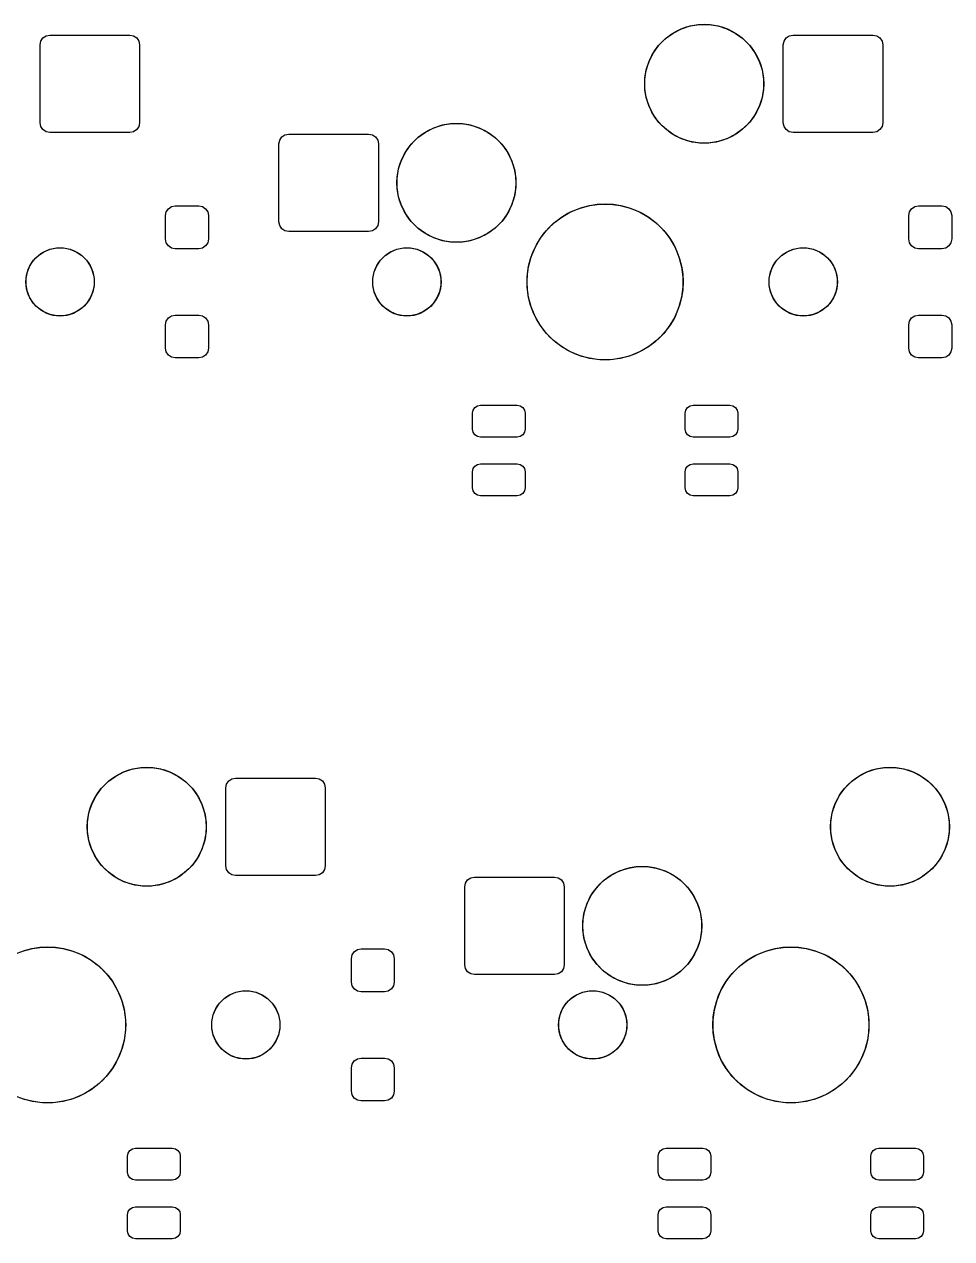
# Model space of a CAD drawing. Header units: millimetres. Extents: x 21 to 415, y -164 to -17.
# Drawn here: x 214.23 to 238, y -122.66 to -91.53 of the extents above; entities that cross this region are included whole.
import ezdxf

# ---------------------------------------------------------------- set-up
doc = ezdxf.new("R2010")
doc.units = ezdxf.units.MM
doc.layers.add('B.Mask', color=4, linetype='CONTINUOUS', true_color=0x02ffee)

msp = doc.modelspace()

# ---------------------------------------------------------------- linework, layer by layer
at = {"layer": 'B.Mask', "linetype": 'CONTINUOUS'}
for p, q in [((231.298371, -91.569011), (231.534725, -91.531576)), ((231.534725, -91.531576), (231.774025, -91.531576)), ((231.774025, -91.531576), (232.010379, -91.569011)), ((214.704598, -91.875098), (214.785704, -91.820905)), ((214.785704, -91.820905), (214.881375, -91.801875)), ((214.881375, -91.801875), (216.931375, -91.801875)), ((216.931375, -91.801875), (217.027046, -91.820905)), ((217.027046, -91.820905), (217.108152, -91.875098)), ((230.663967, -91.892256), (230.857565, -91.751599)), ((230.857565, -91.751599), (231.070783, -91.642959)), ((231.070783, -91.642959), (231.298371, -91.569011)), ((232.010379, -91.569011), (232.237967, -91.642959)), ((232.237967, -91.642959), (232.451185, -91.751599)), ((232.451185, -91.751599), (232.644783, -91.892256)), ((233.754598, -91.875098), (233.835704, -91.820905)), ((233.835704, -91.820905), (233.931375, -91.801875)), ((233.931375, -91.801875), (235.981375, -91.801875)), ((235.981375, -91.801875), (236.077046, -91.820905)), ((236.077046, -91.820905), (236.158152, -91.875098)), ((214.631375, -92.051875), (214.650405, -91.956204)), ((214.631375, -94.051875), (214.631375, -92.051875)), ((214.650405, -91.956204), (214.704598, -91.875098)), ((217.108152, -91.875098), (217.162345, -91.956204)), ((217.162345, -91.956204), (217.181375, -92.051875)), ((217.181375, -92.051875), (217.181375, -94.051875)), ((230.354099, -92.255065), (230.494756, -92.061467)), ((230.494756, -92.061467), (230.663967, -91.892256)), ((232.644783, -91.892256), (232.813994, -92.061467)), ((232.813994, -92.061467), (232.954651, -92.255065)), ((233.681375, -92.051875), (233.700405, -91.956204)), ((233.681375, -94.051875), (233.681375, -92.051875)), ((233.700405, -91.956204), (233.754598, -91.875098)), ((236.158152, -91.875098), (236.212345, -91.956204)), ((236.212345, -91.956204), (236.231375, -92.051875)), ((236.231375, -92.051875), (236.231375, -94.051875)), ((230.171511, -92.695871), (230.245459, -92.468283)), ((230.245459, -92.468283), (230.354099, -92.255065)), ((232.954651, -92.255065), (233.063291, -92.468283)), ((233.063291, -92.468283), (233.137239, -92.695871)), ((230.134076, -92.932225), (230.171511, -92.695871)), ((233.137239, -92.695871), (233.174674, -92.932225)), ((230.134076, -93.171525), (230.134076, -92.932225)), ((233.174674, -92.932225), (233.174674, -93.171525)), ((230.171511, -93.407879), (230.134076, -93.171525)), ((230.245459, -93.635467), (230.171511, -93.407879)), ((233.137239, -93.407879), (233.063291, -93.635467)), ((233.174674, -93.171525), (233.137239, -93.407879)), ((230.354099, -93.848685), (230.245459, -93.635467)), ((233.063291, -93.635467), (232.954651, -93.848685)), ((230.494756, -94.042283), (230.354099, -93.848685)), ((232.954651, -93.848685), (232.813994, -94.042283)), ((214.650405, -94.147546), (214.631375, -94.051875)), ((214.704598, -94.228652), (214.650405, -94.147546)), ((214.785704, -94.282845), (214.704598, -94.228652)), ((214.881375, -94.301875), (214.785704, -94.282845)), ((216.931375, -94.301875), (214.881375, -94.301875)), ((217.027046, -94.282845), (216.931375, -94.301875)), ((217.108152, -94.228652), (217.027046, -94.282845)), ((217.162345, -94.147546), (217.108152, -94.228652)), ((217.181375, -94.051875), (217.162345, -94.147546)), ((220.908704, -94.360905), (221.004375, -94.341875)), ((221.004375, -94.341875), (223.054375, -94.341875)), ((223.054375, -94.341875), (223.150046, -94.360905)), ((224.313967, -94.432256), (224.507565, -94.291599)), ((224.507565, -94.291599), (224.720783, -94.182959)), ((224.720783, -94.182959), (224.948371, -94.109011)), ((224.948371, -94.109011), (225.184725, -94.071576)), ((225.184725, -94.071576), (225.424025, -94.071576)), ((225.424025, -94.071576), (225.660379, -94.109011)), ((225.660379, -94.109011), (225.887967, -94.182959)), ((225.887967, -94.182959), (226.101185, -94.291599)), ((226.101185, -94.291599), (226.294783, -94.432256)), ((230.663967, -94.211494), (230.494756, -94.042283)), ((230.857565, -94.352151), (230.663967, -94.211494)), ((232.644783, -94.211494), (232.451185, -94.352151)), ((232.813994, -94.042283), (232.644783, -94.211494)), ((233.700405, -94.147546), (233.681375, -94.051875)), ((233.754598, -94.228652), (233.700405, -94.147546)), ((233.835704, -94.282845), (233.754598, -94.228652)), ((233.931375, -94.301875), (233.835704, -94.282845)), ((235.981375, -94.301875), (233.931375, -94.301875)), ((236.077046, -94.282845), (235.981375, -94.301875)), ((236.158152, -94.228652), (236.077046, -94.282845)), ((236.212345, -94.147546), (236.158152, -94.228652)), ((236.231375, -94.051875), (236.212345, -94.147546)), ((220.754375, -94.591875), (220.773405, -94.496204)), ((220.754375, -96.591875), (220.754375, -94.591875)), ((220.773405, -94.496204), (220.827598, -94.415098)), ((220.827598, -94.415098), (220.908704, -94.360905)), ((223.150046, -94.360905), (223.231152, -94.415098)), ((223.231152, -94.415098), (223.285345, -94.496204)), ((223.285345, -94.496204), (223.304375, -94.591875)), ((223.304375, -94.591875), (223.304375, -96.591875)), ((224.004099, -94.795065), (224.144756, -94.601467)), ((224.144756, -94.601467), (224.313967, -94.432256)), ((226.294783, -94.432256), (226.463994, -94.601467)), ((226.463994, -94.601467), (226.604651, -94.795065)), ((231.070783, -94.460791), (230.857565, -94.352151)), ((231.298371, -94.534739), (231.070783, -94.460791)), ((231.534725, -94.572174), (231.298371, -94.534739)), ((231.774025, -94.572174), (231.534725, -94.572174)), ((232.010379, -94.534739), (231.774025, -94.572174)), ((232.237967, -94.460791), (232.010379, -94.534739)), ((232.451185, -94.352151), (232.237967, -94.460791)), ((223.895459, -95.008283), (224.004099, -94.795065)), ((226.604651, -94.795065), (226.713291, -95.008283)), ((223.784076, -95.472225), (223.821511, -95.235871)), ((223.821511, -95.235871), (223.895459, -95.008283)), ((226.713291, -95.008283), (226.787239, -95.235871)), ((226.787239, -95.235871), (226.824674, -95.472225)), ((223.784076, -95.711525), (223.784076, -95.472225)), ((226.824674, -95.472225), (226.824674, -95.711525)), ((223.821511, -95.947879), (223.784076, -95.711525)), ((226.824674, -95.711525), (226.787239, -95.947879)), ((217.921973, -96.255098), (218.003079, -96.200905)), ((218.003079, -96.200905), (218.09875, -96.181875)), ((218.09875, -96.181875), (218.69875, -96.181875)), ((218.69875, -96.181875), (218.794421, -96.200905)), ((218.794421, -96.200905), (218.875527, -96.255098)), ((223.895459, -96.175467), (223.821511, -95.947879)), ((224.004099, -96.388685), (223.895459, -96.175467)), ((226.713291, -96.175467), (226.604651, -96.388685)), ((226.787239, -95.947879), (226.713291, -96.175467)), ((228.471496, -96.238015), (228.724194, -96.170304)), ((228.724194, -96.170304), (228.983569, -96.136157)), ((228.983569, -96.136157), (229.245181, -96.136157)), ((229.245181, -96.136157), (229.504556, -96.170304)), ((229.504556, -96.170304), (229.757254, -96.238015)), ((236.971973, -96.255098), (237.053079, -96.200905)), ((237.053079, -96.200905), (237.14875, -96.181875)), ((237.14875, -96.181875), (237.74875, -96.181875)), ((237.74875, -96.181875), (237.844421, -96.200905)), ((237.844421, -96.200905), (237.925527, -96.255098)), ((217.84875, -96.431875), (217.86778, -96.336204)), ((217.84875, -97.031875), (217.84875, -96.431875)), ((217.86778, -96.336204), (217.921973, -96.255098)), ((218.875527, -96.255098), (218.92972, -96.336204)), ((218.92972, -96.336204), (218.94875, -96.431875)), ((218.94875, -96.431875), (218.94875, -97.031875)), ((224.144756, -96.582283), (224.004099, -96.388685)), ((226.604651, -96.388685), (226.463994, -96.582283)), ((227.795683, -96.628195), (228.003235, -96.468936)), ((228.003235, -96.468936), (228.229798, -96.33813)), ((228.229798, -96.33813), (228.471496, -96.238015)), ((229.757254, -96.238015), (229.998952, -96.33813)), ((229.998952, -96.33813), (230.225515, -96.468936)), ((230.225515, -96.468936), (230.433067, -96.628195)), ((236.89875, -96.431875), (236.91778, -96.336204)), ((236.89875, -97.031875), (236.89875, -96.431875)), ((236.91778, -96.336204), (236.971973, -96.255098)), ((237.925527, -96.255098), (237.97972, -96.336204)), ((237.97972, -96.336204), (237.99875, -96.431875)), ((237.99875, -96.431875), (237.99875, -97.031875)), ((220.773405, -96.687546), (220.754375, -96.591875)), ((220.827598, -96.768652), (220.773405, -96.687546)), ((220.908704, -96.822845), (220.827598, -96.768652)), ((221.004375, -96.841875), (220.908704, -96.822845)), ((223.150046, -96.822845), (223.054375, -96.841875)), ((223.231152, -96.768652), (223.150046, -96.822845)), ((223.285345, -96.687546), (223.231152, -96.768652)), ((223.304375, -96.591875), (223.285345, -96.687546)), ((224.313967, -96.751494), (224.144756, -96.582283)), ((224.507565, -96.892151), (224.313967, -96.751494)), ((226.294783, -96.751494), (226.101185, -96.892151)), ((226.463994, -96.582283), (226.294783, -96.751494)), ((227.451436, -97.020735), (227.610695, -96.813183)), ((227.610695, -96.813183), (227.795683, -96.628195)), ((230.433067, -96.628195), (230.618055, -96.813183)), ((230.618055, -96.813183), (230.777314, -97.020735)), ((217.86778, -97.127546), (217.84875, -97.031875)), ((217.921973, -97.208652), (217.86778, -97.127546)), ((218.92972, -97.127546), (218.875527, -97.208652)), ((218.94875, -97.031875), (218.92972, -97.127546)), ((223.054375, -96.841875), (221.004375, -96.841875)), ((224.720783, -97.000791), (224.507565, -96.892151)), ((224.948371, -97.074739), (224.720783, -97.000791)), ((225.184725, -97.112174), (224.948371, -97.074739)), ((225.424025, -97.112174), (225.184725, -97.112174)), ((225.660379, -97.074739), (225.424025, -97.112174)), ((225.887967, -97.000791), (225.660379, -97.074739)), ((226.101185, -96.892151), (225.887967, -97.000791)), ((227.32063, -97.247298), (227.451436, -97.020735)), ((230.777314, -97.020735), (230.90812, -97.247298)), ((236.91778, -97.127546), (236.89875, -97.031875)), ((236.971973, -97.208652), (236.91778, -97.127546)), ((237.97972, -97.127546), (237.925527, -97.208652)), ((237.99875, -97.031875), (237.97972, -97.127546)), ((214.467991, -97.576781), (214.589281, -97.455491)), ((214.589281, -97.455491), (214.731903, -97.360194)), ((214.731903, -97.360194), (214.890376, -97.294552)), ((214.890376, -97.294552), (215.05861, -97.261088)), ((215.05861, -97.261088), (215.23014, -97.261088)), ((215.23014, -97.261088), (215.398374, -97.294552)), ((215.398374, -97.294552), (215.556847, -97.360194)), ((215.556847, -97.360194), (215.699469, -97.455491)), ((215.699469, -97.455491), (215.820759, -97.576781)), ((218.003079, -97.262845), (217.921973, -97.208652)), ((218.09875, -97.281875), (218.003079, -97.262845)), ((218.69875, -97.281875), (218.09875, -97.281875)), ((218.794421, -97.262845), (218.69875, -97.281875)), ((218.875527, -97.208652), (218.794421, -97.262845)), ((223.357991, -97.576781), (223.479281, -97.455491)), ((223.479281, -97.455491), (223.621903, -97.360194)), ((223.621903, -97.360194), (223.780376, -97.294552)), ((223.780376, -97.294552), (223.94861, -97.261088)), ((223.94861, -97.261088), (224.12014, -97.261088)), ((224.12014, -97.261088), (224.288374, -97.294552)), ((224.288374, -97.294552), (224.446847, -97.360194)), ((224.446847, -97.360194), (224.589469, -97.455491)), ((224.589469, -97.455491), (224.710759, -97.576781)), ((227.220515, -97.488996), (227.32063, -97.247298)), ((230.90812, -97.247298), (231.008235, -97.488996)), ((233.517991, -97.576781), (233.639281, -97.455491)), ((233.639281, -97.455491), (233.781903, -97.360194)), ((233.781903, -97.360194), (233.940376, -97.294552)), ((233.940376, -97.294552), (234.10861, -97.261088)), ((234.10861, -97.261088), (234.28014, -97.261088)), ((234.28014, -97.261088), (234.448374, -97.294552)), ((234.448374, -97.294552), (234.606847, -97.360194)), ((234.606847, -97.360194), (234.749469, -97.455491)), ((234.749469, -97.455491), (234.870759, -97.576781)), ((237.053079, -97.262845), (236.971973, -97.208652)), ((237.14875, -97.281875), (237.053079, -97.262845)), ((237.74875, -97.281875), (237.14875, -97.281875)), ((237.844421, -97.262845), (237.74875, -97.281875)), ((237.925527, -97.208652), (237.844421, -97.262845)), ((214.307052, -97.877876), (214.372694, -97.719403)), ((214.372694, -97.719403), (214.467991, -97.576781)), ((215.820759, -97.576781), (215.916056, -97.719403)), ((215.916056, -97.719403), (215.981698, -97.877876)), ((223.197052, -97.877876), (223.262694, -97.719403)), ((223.262694, -97.719403), (223.357991, -97.576781)), ((224.710759, -97.576781), (224.806056, -97.719403)), ((224.806056, -97.719403), (224.871698, -97.877876)), ((227.118657, -98.001069), (227.152804, -97.741694)), ((227.152804, -97.741694), (227.220515, -97.488996)), ((231.008235, -97.488996), (231.075946, -97.741694)), ((231.075946, -97.741694), (231.110093, -98.001069)), ((233.357052, -97.877876), (233.422694, -97.719403)), ((233.422694, -97.719403), (233.517991, -97.576781)), ((234.870759, -97.576781), (234.966056, -97.719403)), ((234.966056, -97.719403), (235.031698, -97.877876)), ((214.273588, -98.04611), (214.307052, -97.877876)), ((214.273588, -98.21764), (214.273588, -98.04611)), ((215.981698, -97.877876), (216.015162, -98.04611)), ((216.015162, -98.04611), (216.015162, -98.21764)), ((223.163588, -98.04611), (223.197052, -97.877876)), ((223.163588, -98.21764), (223.163588, -98.04611)), ((224.871698, -97.877876), (224.905162, -98.04611)), ((224.905162, -98.04611), (224.905162, -98.21764)), ((227.118657, -98.262681), (227.118657, -98.001069)), ((231.110093, -98.001069), (231.110093, -98.262681)), ((233.323588, -98.04611), (233.357052, -97.877876)), ((233.323588, -98.21764), (233.323588, -98.04611)), ((235.031698, -97.877876), (235.065162, -98.04611)), ((235.065162, -98.04611), (235.065162, -98.21764)), ((214.307052, -98.385874), (214.273588, -98.21764)), ((214.372694, -98.544347), (214.307052, -98.385874)), ((215.981698, -98.385874), (215.916056, -98.544347)), ((216.015162, -98.21764), (215.981698, -98.385874)), ((223.197052, -98.385874), (223.163588, -98.21764)), ((223.262694, -98.544347), (223.197052, -98.385874)), ((224.871698, -98.385874), (224.806056, -98.544347)), ((224.905162, -98.21764), (224.871698, -98.385874)), ((227.152804, -98.522056), (227.118657, -98.262681)), ((231.110093, -98.262681), (231.075946, -98.522056)), ((233.357052, -98.385874), (233.323588, -98.21764)), ((233.422694, -98.544347), (233.357052, -98.385874)), ((235.031698, -98.385874), (234.966056, -98.544347)), ((235.065162, -98.21764), (235.031698, -98.385874)), ((214.467991, -98.686969), (214.372694, -98.544347)), ((214.589281, -98.808259), (214.467991, -98.686969)), ((215.820759, -98.686969), (215.699469, -98.808259)), ((215.916056, -98.544347), (215.820759, -98.686969)), ((223.357991, -98.686969), (223.262694, -98.544347)), ((223.479281, -98.808259), (223.357991, -98.686969)), ((224.710759, -98.686969), (224.589469, -98.808259)), ((224.806056, -98.544347), (224.710759, -98.686969)), ((227.220515, -98.774754), (227.152804, -98.522056)), ((231.075946, -98.522056), (231.008235, -98.774754)), ((233.517991, -98.686969), (233.422694, -98.544347)), ((233.639281, -98.808259), (233.517991, -98.686969)), ((234.870759, -98.686969), (234.749469, -98.808259)), ((234.966056, -98.544347), (234.870759, -98.686969)), ((214.731903, -98.903556), (214.589281, -98.808259)), ((214.890376, -98.969198), (214.731903, -98.903556)), ((215.05861, -99.002662), (214.890376, -98.969198)), ((215.23014, -99.002662), (215.05861, -99.002662)), ((215.398374, -98.969198), (215.23014, -99.002662)), ((215.556847, -98.903556), (215.398374, -98.969198)), ((215.699469, -98.808259), (215.556847, -98.903556)), ((217.921973, -99.055098), (218.003079, -99.000905)), ((218.003079, -99.000905), (218.09875, -98.981875)), ((218.09875, -98.981875), (218.69875, -98.981875)), ((218.69875, -98.981875), (218.794421, -99.000905)), ((218.794421, -99.000905), (218.875527, -99.055098)), ((223.621903, -98.903556), (223.479281, -98.808259)), ((223.780376, -98.969198), (223.621903, -98.903556)), ((223.94861, -99.002662), (223.780376, -98.969198)), ((224.12014, -99.002662), (223.94861, -99.002662)), ((224.288374, -98.969198), (224.12014, -99.002662)), ((224.446847, -98.903556), (224.288374, -98.969198)), ((224.589469, -98.808259), (224.446847, -98.903556)), ((227.32063, -99.016452), (227.220515, -98.774754)), ((231.008235, -98.774754), (230.90812, -99.016452)), ((233.781903, -98.903556), (233.639281, -98.808259)), ((233.940376, -98.969198), (233.781903, -98.903556)), ((234.10861, -99.002662), (233.940376, -98.969198)), ((234.28014, -99.002662), (234.10861, -99.002662)), ((234.448374, -98.969198), (234.28014, -99.002662)), ((234.606847, -98.903556), (234.448374, -98.969198)), ((234.749469, -98.808259), (234.606847, -98.903556)), ((236.971973, -99.055098), (237.053079, -99.000905)), ((237.053079, -99.000905), (237.14875, -98.981875)), ((237.14875, -98.981875), (237.74875, -98.981875)), ((237.74875, -98.981875), (237.844421, -99.000905)), ((237.844421, -99.000905), (237.925527, -99.055098)), ((217.84875, -99.231875), (217.86778, -99.136204)), ((217.84875, -99.831875), (217.84875, -99.231875)), ((217.86778, -99.136204), (217.921973, -99.055098)), ((218.875527, -99.055098), (218.92972, -99.136204)), ((218.92972, -99.136204), (218.94875, -99.231875)), ((218.94875, -99.231875), (218.94875, -99.831875)), ((227.451436, -99.243015), (227.32063, -99.016452)), ((227.610695, -99.450567), (227.451436, -99.243015)), ((230.777314, -99.243015), (230.618055, -99.450567)), ((230.90812, -99.016452), (230.777314, -99.243015)), ((236.89875, -99.231875), (236.91778, -99.136204)), ((236.89875, -99.831875), (236.89875, -99.231875)), ((236.91778, -99.136204), (236.971973, -99.055098)), ((237.925527, -99.055098), (237.97972, -99.136204)), ((237.97972, -99.136204), (237.99875, -99.231875)), ((237.99875, -99.231875), (237.99875, -99.831875)), ((227.795683, -99.635555), (227.610695, -99.450567)), ((228.003235, -99.794814), (227.795683, -99.635555)), ((230.433067, -99.635555), (230.225515, -99.794814)), ((230.618055, -99.450567), (230.433067, -99.635555)), ((217.86778, -99.927546), (217.84875, -99.831875)), ((217.921973, -100.008652), (217.86778, -99.927546)), ((218.92972, -99.927546), (218.875527, -100.008652)), ((218.94875, -99.831875), (218.92972, -99.927546)), ((228.229798, -99.92562), (228.003235, -99.794814)), ((228.471496, -100.025735), (228.229798, -99.92562)), ((229.998952, -99.92562), (229.757254, -100.025735)), ((230.225515, -99.794814), (229.998952, -99.92562)), ((236.91778, -99.927546), (236.89875, -99.831875)), ((236.971973, -100.008652), (236.91778, -99.927546)), ((237.97972, -99.927546), (237.925527, -100.008652)), ((237.99875, -99.831875), (237.97972, -99.927546)), ((218.003079, -100.062845), (217.921973, -100.008652)), ((218.09875, -100.081875), (218.003079, -100.062845)), ((218.69875, -100.081875), (218.09875, -100.081875)), ((218.794421, -100.062845), (218.69875, -100.081875)), ((218.875527, -100.008652), (218.794421, -100.062845)), ((228.724194, -100.093446), (228.471496, -100.025735)), ((228.983569, -100.127593), (228.724194, -100.093446)), ((229.245181, -100.127593), (228.983569, -100.127593)), ((229.504556, -100.093446), (229.245181, -100.127593)), ((229.757254, -100.025735), (229.504556, -100.093446)), ((237.053079, -100.062845), (236.971973, -100.008652)), ((237.14875, -100.081875), (237.053079, -100.062845)), ((237.74875, -100.081875), (237.14875, -100.081875)), ((237.844421, -100.062845), (237.74875, -100.081875)), ((237.925527, -100.008652), (237.844421, -100.062845)), ((225.714375, -101.49875), (225.72998, -101.4203)), ((225.714375, -101.90875), (225.714375, -101.49875)), ((225.72998, -101.4203), (225.774418, -101.353793)), ((225.774418, -101.353793), (225.840925, -101.309355)), ((225.840925, -101.309355), (225.919375, -101.29375)), ((225.919375, -101.29375), (226.859375, -101.29375)), ((226.859375, -101.29375), (226.937825, -101.309355)), ((226.937825, -101.309355), (227.004332, -101.353793)), ((227.004332, -101.353793), (227.04877, -101.4203)), ((227.04877, -101.4203), (227.064375, -101.49875)), ((227.064375, -101.49875), (227.064375, -101.90875)), ((231.164375, -101.49875), (231.17998, -101.4203)), ((231.164375, -101.90875), (231.164375, -101.49875)), ((231.17998, -101.4203), (231.224418, -101.353793)), ((231.224418, -101.353793), (231.290925, -101.309355)), ((231.290925, -101.309355), (231.369375, -101.29375)), ((231.369375, -101.29375), (232.309375, -101.29375)), ((232.309375, -101.29375), (232.387825, -101.309355)), ((232.387825, -101.309355), (232.454332, -101.353793)), ((232.454332, -101.353793), (232.49877, -101.4203)), ((232.49877, -101.4203), (232.514375, -101.49875)), ((232.514375, -101.49875), (232.514375, -101.90875)), ((225.72998, -101.9872), (225.714375, -101.90875)), ((225.774418, -102.053707), (225.72998, -101.9872)), ((225.840925, -102.098145), (225.774418, -102.053707)), ((225.919375, -102.11375), (225.840925, -102.098145)), ((226.859375, -102.11375), (225.919375, -102.11375)), ((226.937825, -102.098145), (226.859375, -102.11375)), ((227.004332, -102.053707), (226.937825, -102.098145)), ((227.04877, -101.9872), (227.004332, -102.053707)), ((227.064375, -101.90875), (227.04877, -101.9872)), ((231.17998, -101.9872), (231.164375, -101.90875)), ((231.224418, -102.053707), (231.17998, -101.9872)), ((231.290925, -102.098145), (231.224418, -102.053707)), ((231.369375, -102.11375), (231.290925, -102.098145)), ((232.309375, -102.11375), (231.369375, -102.11375)), ((232.387825, -102.098145), (232.309375, -102.11375)), ((232.454332, -102.053707), (232.387825, -102.098145)), ((232.49877, -101.9872), (232.454332, -102.053707)), ((232.514375, -101.90875), (232.49877, -101.9872)), ((225.714375, -102.99875), (225.72998, -102.9203)), ((225.714375, -103.40875), (225.714375, -102.99875)), ((225.72998, -102.9203), (225.774418, -102.853793)), ((225.774418, -102.853793), (225.840925, -102.809355)), ((225.840925, -102.809355), (225.919375, -102.79375)), ((225.919375, -102.79375), (226.859375, -102.79375)), ((226.859375, -102.79375), (226.937825, -102.809355)), ((226.937825, -102.809355), (227.004332, -102.853793)), ((227.004332, -102.853793), (227.04877, -102.9203)), ((227.04877, -102.9203), (227.064375, -102.99875)), ((227.064375, -102.99875), (227.064375, -103.40875)), ((231.164375, -102.99875), (231.17998, -102.9203)), ((231.164375, -103.40875), (231.164375, -102.99875)), ((231.17998, -102.9203), (231.224418, -102.853793)), ((231.224418, -102.853793), (231.290925, -102.809355)), ((231.290925, -102.809355), (231.369375, -102.79375)), ((231.369375, -102.79375), (232.309375, -102.79375)), ((232.309375, -102.79375), (232.387825, -102.809355)), ((232.387825, -102.809355), (232.454332, -102.853793)), ((232.454332, -102.853793), (232.49877, -102.9203)), ((232.49877, -102.9203), (232.514375, -102.99875)), ((232.514375, -102.99875), (232.514375, -103.40875)), ((225.72998, -103.4872), (225.714375, -103.40875)), ((225.774418, -103.553707), (225.72998, -103.4872)), ((225.840925, -103.598145), (225.774418, -103.553707)), ((225.919375, -103.61375), (225.840925, -103.598145)), ((226.859375, -103.61375), (225.919375, -103.61375)), ((226.937825, -103.598145), (226.859375, -103.61375)), ((227.004332, -103.553707), (226.937825, -103.598145)), ((227.04877, -103.4872), (227.004332, -103.553707)), ((227.064375, -103.40875), (227.04877, -103.4872)), ((231.17998, -103.4872), (231.164375, -103.40875)), ((231.224418, -103.553707), (231.17998, -103.4872)), ((231.290925, -103.598145), (231.224418, -103.553707)), ((231.369375, -103.61375), (231.290925, -103.598145)), ((232.309375, -103.61375), (231.369375, -103.61375)), ((232.387825, -103.598145), (232.309375, -103.61375)), ((232.454332, -103.553707), (232.387825, -103.598145)), ((232.49877, -103.4872), (232.454332, -103.553707)), ((232.514375, -103.40875), (232.49877, -103.4872)), ((216.376467, -110.942256), (216.570065, -110.801599)), ((216.570065, -110.801599), (216.783283, -110.692959)), ((216.783283, -110.692959), (217.010871, -110.619011)), ((217.010871, -110.619011), (217.247225, -110.581576)), ((217.247225, -110.581576), (217.486525, -110.581576)), ((217.486525, -110.581576), (217.722879, -110.619011)), ((217.722879, -110.619011), (217.950467, -110.692959)), ((217.950467, -110.692959), (218.163685, -110.801599)), ((218.163685, -110.801599), (218.357283, -110.942256)), ((235.426467, -110.942256), (235.620065, -110.801599)), ((235.620065, -110.801599), (235.833283, -110.692959)), ((235.833283, -110.692959), (236.060871, -110.619011)), ((236.060871, -110.619011), (236.297225, -110.581576)), ((236.297225, -110.581576), (236.536525, -110.581576)), ((236.536525, -110.581576), (236.772879, -110.619011)), ((236.772879, -110.619011), (237.000467, -110.692959)), ((237.000467, -110.692959), (237.213685, -110.801599)), ((237.213685, -110.801599), (237.407283, -110.942256)), ((216.066599, -111.305065), (216.207256, -111.111467)), ((216.207256, -111.111467), (216.376467, -110.942256)), ((218.357283, -110.942256), (218.526494, -111.111467)), ((218.526494, -111.111467), (218.667151, -111.305065)), ((219.393875, -111.101875), (219.412905, -111.006204)), ((219.393875, -113.101875), (219.393875, -111.101875)), ((219.412905, -111.006204), (219.467098, -110.925098)), ((219.467098, -110.925098), (219.548204, -110.870905)), ((219.548204, -110.870905), (219.643875, -110.851875)), ((219.643875, -110.851875), (221.693875, -110.851875)), ((221.693875, -110.851875), (221.789546, -110.870905)), ((221.789546, -110.870905), (221.870652, -110.925098)), ((221.870652, -110.925098), (221.924845, -111.006204)), ((221.924845, -111.006204), (221.943875, -111.101875)), ((221.943875, -111.101875), (221.943875, -113.101875)), ((235.116599, -111.305065), (235.257256, -111.111467)), ((235.257256, -111.111467), (235.426467, -110.942256)), ((237.407283, -110.942256), (237.576494, -111.111467)), ((237.576494, -111.111467), (237.717151, -111.305065)), ((215.957959, -111.518283), (216.066599, -111.305065)), ((218.667151, -111.305065), (218.775791, -111.518283)), ((235.007959, -111.518283), (235.116599, -111.305065)), ((237.717151, -111.305065), (237.825791, -111.518283)), ((215.846576, -111.982225), (215.884011, -111.745871)), ((215.884011, -111.745871), (215.957959, -111.518283)), ((218.775791, -111.518283), (218.849739, -111.745871)), ((218.849739, -111.745871), (218.887174, -111.982225)), ((234.896576, -111.982225), (234.934011, -111.745871)), ((234.934011, -111.745871), (235.007959, -111.518283)), ((237.825791, -111.518283), (237.899739, -111.745871)), ((237.899739, -111.745871), (237.937174, -111.982225)), ((215.846576, -112.221525), (215.846576, -111.982225)), ((218.887174, -111.982225), (218.887174, -112.221525)), ((234.896576, -112.221525), (234.896576, -111.982225)), ((237.937174, -111.982225), (237.937174, -112.221525)), ((215.884011, -112.457879), (215.846576, -112.221525)), ((218.887174, -112.221525), (218.849739, -112.457879)), ((234.934011, -112.457879), (234.896576, -112.221525)), ((237.937174, -112.221525), (237.899739, -112.457879)), ((215.957959, -112.685467), (215.884011, -112.457879)), ((216.066599, -112.898685), (215.957959, -112.685467)), ((218.775791, -112.685467), (218.667151, -112.898685)), ((218.849739, -112.457879), (218.775791, -112.685467)), ((235.007959, -112.685467), (234.934011, -112.457879)), ((235.116599, -112.898685), (235.007959, -112.685467)), ((237.825791, -112.685467), (237.717151, -112.898685)), ((237.899739, -112.457879), (237.825791, -112.685467)), ((216.207256, -113.092283), (216.066599, -112.898685)), ((218.667151, -112.898685), (218.526494, -113.092283)), ((235.257256, -113.092283), (235.116599, -112.898685)), ((237.717151, -112.898685), (237.576494, -113.092283)), ((216.376467, -113.261494), (216.207256, -113.092283)), ((216.570065, -113.402151), (216.376467, -113.261494)), ((218.357283, -113.261494), (218.163685, -113.402151)), ((218.526494, -113.092283), (218.357283, -113.261494)), ((219.412905, -113.197546), (219.393875, -113.101875)), ((219.467098, -113.278652), (219.412905, -113.197546)), ((219.548204, -113.332845), (219.467098, -113.278652)), ((219.643875, -113.351875), (219.548204, -113.332845)), ((221.789546, -113.332845), (221.693875, -113.351875)), ((221.870652, -113.278652), (221.789546, -113.332845)), ((221.924845, -113.197546), (221.870652, -113.278652)), ((221.943875, -113.101875), (221.924845, -113.197546)), ((229.270065, -113.341599), (229.483283, -113.232959)), ((229.483283, -113.232959), (229.710871, -113.159011)), ((229.710871, -113.159011), (229.947225, -113.121576)), ((229.947225, -113.121576), (230.186525, -113.121576)), ((230.186525, -113.121576), (230.422879, -113.159011)), ((230.422879, -113.159011), (230.650467, -113.232959)), ((230.650467, -113.232959), (230.863685, -113.341599)), ((235.426467, -113.261494), (235.257256, -113.092283)), ((235.620065, -113.402151), (235.426467, -113.261494)), ((237.407283, -113.261494), (237.213685, -113.402151)), ((237.576494, -113.092283), (237.407283, -113.261494)), ((216.783283, -113.510791), (216.570065, -113.402151)), ((217.010871, -113.584739), (216.783283, -113.510791)), ((217.247225, -113.622174), (217.010871, -113.584739)), ((217.486525, -113.622174), (217.247225, -113.622174)), ((217.722879, -113.584739), (217.486525, -113.622174)), ((217.950467, -113.510791), (217.722879, -113.584739)), ((218.163685, -113.402151), (217.950467, -113.510791)), ((221.693875, -113.351875), (219.643875, -113.351875)), ((225.516875, -113.641875), (225.535905, -113.546204)), ((225.516875, -115.641875), (225.516875, -113.641875)), ((225.535905, -113.546204), (225.590098, -113.465098)), ((225.590098, -113.465098), (225.671204, -113.410905)), ((225.671204, -113.410905), (225.766875, -113.391875)), ((225.766875, -113.391875), (227.816875, -113.391875)), ((227.816875, -113.391875), (227.912546, -113.410905)), ((227.912546, -113.410905), (227.993652, -113.465098)), ((227.993652, -113.465098), (228.047845, -113.546204)), ((228.047845, -113.546204), (228.066875, -113.641875)), ((228.066875, -113.641875), (228.066875, -115.641875)), ((228.907256, -113.651467), (229.076467, -113.482256)), ((229.076467, -113.482256), (229.270065, -113.341599)), ((230.863685, -113.341599), (231.057283, -113.482256)), ((231.057283, -113.482256), (231.226494, -113.651467)), ((235.833283, -113.510791), (235.620065, -113.402151)), ((236.060871, -113.584739), (235.833283, -113.510791)), ((236.297225, -113.622174), (236.060871, -113.584739)), ((236.536525, -113.622174), (236.297225, -113.622174)), ((236.772879, -113.584739), (236.536525, -113.622174)), ((237.000467, -113.510791), (236.772879, -113.584739)), ((237.213685, -113.402151), (237.000467, -113.510791)), ((228.657959, -114.058283), (228.766599, -113.845065)), ((228.766599, -113.845065), (228.907256, -113.651467)), ((231.226494, -113.651467), (231.367151, -113.845065)), ((231.367151, -113.845065), (231.475791, -114.058283)), ((228.584011, -114.285871), (228.657959, -114.058283)), ((231.475791, -114.058283), (231.549739, -114.285871)), ((228.546576, -114.522225), (228.584011, -114.285871)), ((228.546576, -114.761525), (228.546576, -114.522225)), ((231.549739, -114.285871), (231.587174, -114.522225)), ((231.587174, -114.522225), (231.587174, -114.761525)), ((228.584011, -114.997879), (228.546576, -114.761525)), ((231.587174, -114.761525), (231.549739, -114.997879)), ((214.436694, -115.220304), (214.696069, -115.186157)), ((214.696069, -115.186157), (214.957681, -115.186157)), ((214.957681, -115.186157), (215.217056, -115.220304)), ((228.657959, -115.225467), (228.584011, -114.997879)), ((231.549739, -114.997879), (231.475791, -115.225467)), ((233.486694, -115.220304), (233.746069, -115.186157)), ((233.746069, -115.186157), (234.007681, -115.186157)), ((234.007681, -115.186157), (234.267056, -115.220304)), ((214.183996, -115.288015), (214.436694, -115.220304)), ((215.217056, -115.220304), (215.469754, -115.288015)), ((215.469754, -115.288015), (215.711452, -115.38813)), ((215.711452, -115.38813), (215.938015, -115.518936)), ((222.61125, -115.481875), (222.63028, -115.386204)), ((222.61125, -116.081875), (222.61125, -115.481875)), ((222.63028, -115.386204), (222.684473, -115.305098)), ((222.684473, -115.305098), (222.765579, -115.250905)), ((222.765579, -115.250905), (222.86125, -115.231875)), ((222.86125, -115.231875), (223.46125, -115.231875)), ((223.46125, -115.231875), (223.556921, -115.250905)), ((223.556921, -115.250905), (223.638027, -115.305098)), ((223.638027, -115.305098), (223.69222, -115.386204)), ((223.69222, -115.386204), (223.71125, -115.481875)), ((223.71125, -115.481875), (223.71125, -116.081875)), ((228.766599, -115.438685), (228.657959, -115.225467)), ((228.907256, -115.632283), (228.766599, -115.438685)), ((231.367151, -115.438685), (231.226494, -115.632283)), ((231.475791, -115.225467), (231.367151, -115.438685)), ((232.765735, -115.518936), (232.992298, -115.38813)), ((232.992298, -115.38813), (233.233996, -115.288015)), ((233.233996, -115.288015), (233.486694, -115.220304)), ((234.267056, -115.220304), (234.519754, -115.288015)), ((234.519754, -115.288015), (234.761452, -115.38813)), ((234.761452, -115.38813), (234.988015, -115.518936)), ((215.938015, -115.518936), (216.145567, -115.678195)), ((216.145567, -115.678195), (216.330555, -115.863183)), ((225.535905, -115.737546), (225.516875, -115.641875)), ((225.590098, -115.818652), (225.535905, -115.737546)), ((225.671204, -115.872845), (225.590098, -115.818652)), ((227.993652, -115.818652), (227.912546, -115.872845)), ((228.047845, -115.737546), (227.993652, -115.818652)), ((228.066875, -115.641875), (228.047845, -115.737546)), ((229.076467, -115.801494), (228.907256, -115.632283)), ((229.270065, -115.942151), (229.076467, -115.801494)), ((231.057283, -115.801494), (230.863685, -115.942151)), ((231.226494, -115.632283), (231.057283, -115.801494)), ((232.373195, -115.863183), (232.558183, -115.678195)), ((232.558183, -115.678195), (232.765735, -115.518936)), ((234.988015, -115.518936), (235.195567, -115.678195)), ((235.195567, -115.678195), (235.380555, -115.863183)), ((216.330555, -115.863183), (216.489814, -116.070735)), ((216.489814, -116.070735), (216.62062, -116.297298)), ((222.63028, -116.177546), (222.61125, -116.081875)), ((223.71125, -116.081875), (223.69222, -116.177546)), ((225.766875, -115.891875), (225.671204, -115.872845)), ((227.816875, -115.891875), (225.766875, -115.891875)), ((227.912546, -115.872845), (227.816875, -115.891875)), ((229.483283, -116.050791), (229.270065, -115.942151)), ((229.710871, -116.124739), (229.483283, -116.050791)), ((229.947225, -116.162174), (229.710871, -116.124739)), ((230.422879, -116.124739), (230.186525, -116.162174)), ((230.650467, -116.050791), (230.422879, -116.124739)), ((230.863685, -115.942151), (230.650467, -116.050791)), ((232.08313, -116.297298), (232.213936, -116.070735)), ((232.213936, -116.070735), (232.373195, -115.863183)), ((235.380555, -115.863183), (235.539814, -116.070735)), ((235.539814, -116.070735), (235.67062, -116.297298)), ((216.62062, -116.297298), (216.720735, -116.538996)), ((219.351781, -116.505491), (219.494403, -116.410194)), ((219.494403, -116.410194), (219.652876, -116.344552)), ((219.652876, -116.344552), (219.82111, -116.311088)), ((219.82111, -116.311088), (219.99264, -116.311088)), ((219.99264, -116.311088), (220.160874, -116.344552)), ((220.160874, -116.344552), (220.319347, -116.410194)), ((220.319347, -116.410194), (220.461969, -116.505491)), ((222.684473, -116.258652), (222.63028, -116.177546)), ((222.765579, -116.312845), (222.684473, -116.258652)), ((222.86125, -116.331875), (222.765579, -116.312845)), ((223.46125, -116.331875), (222.86125, -116.331875)), ((223.556921, -116.312845), (223.46125, -116.331875)), ((223.638027, -116.258652), (223.556921, -116.312845)), ((223.69222, -116.177546), (223.638027, -116.258652)), ((228.241781, -116.505491), (228.384403, -116.410194)), ((228.384403, -116.410194), (228.542876, -116.344552)), ((228.542876, -116.344552), (228.71111, -116.311088)), ((228.71111, -116.311088), (228.88264, -116.311088)), ((228.88264, -116.311088), (229.050874, -116.344552)), ((229.050874, -116.344552), (229.209347, -116.410194)), ((229.209347, -116.410194), (229.351969, -116.505491)), ((230.186525, -116.162174), (229.947225, -116.162174)), ((231.983015, -116.538996), (232.08313, -116.297298)), ((235.67062, -116.297298), (235.770735, -116.538996)), ((216.720735, -116.538996), (216.788446, -116.791694)), ((219.135194, -116.769403), (219.230491, -116.626781)), ((219.230491, -116.626781), (219.351781, -116.505491)), ((220.461969, -116.505491), (220.583259, -116.626781)), ((220.583259, -116.626781), (220.678556, -116.769403)), ((228.025194, -116.769403), (228.120491, -116.626781)), ((228.120491, -116.626781), (228.241781, -116.505491)), ((229.351969, -116.505491), (229.473259, -116.626781)), ((229.473259, -116.626781), (229.568556, -116.769403)), ((231.915304, -116.791694), (231.983015, -116.538996)), ((235.770735, -116.538996), (235.838446, -116.791694)), ((216.788446, -116.791694), (216.822593, -117.051069)), ((216.822593, -117.051069), (216.822593, -117.312681)), ((219.036088, -117.09611), (219.069552, -116.927876)), ((219.069552, -116.927876), (219.135194, -116.769403)), ((220.678556, -116.769403), (220.744198, -116.927876)), ((220.744198, -116.927876), (220.777662, -117.09611)), ((227.926088, -117.09611), (227.959552, -116.927876)), ((227.959552, -116.927876), (228.025194, -116.769403)), ((229.568556, -116.769403), (229.634198, -116.927876)), ((229.634198, -116.927876), (229.667662, -117.09611)), ((231.881157, -117.051069), (231.915304, -116.791694)), ((231.881157, -117.312681), (231.881157, -117.051069)), ((235.838446, -116.791694), (235.872593, -117.051069)), ((235.872593, -117.051069), (235.872593, -117.312681)), ((216.822593, -117.312681), (216.788446, -117.572056)), ((219.036088, -117.26764), (219.036088, -117.09611)), ((219.069552, -117.435874), (219.036088, -117.26764)), ((220.777662, -117.26764), (220.744198, -117.435874)), ((220.777662, -117.09611), (220.777662, -117.26764)), ((227.926088, -117.26764), (227.926088, -117.09611)), ((227.959552, -117.435874), (227.926088, -117.26764)), ((229.667662, -117.26764), (229.634198, -117.435874)), ((229.667662, -117.09611), (229.667662, -117.26764)), ((231.915304, -117.572056), (231.881157, -117.312681)), ((235.872593, -117.312681), (235.838446, -117.572056)), ((216.788446, -117.572056), (216.720735, -117.824754)), ((219.135194, -117.594347), (219.069552, -117.435874)), ((219.230491, -117.736969), (219.135194, -117.594347)), ((220.678556, -117.594347), (220.583259, -117.736969)), ((220.744198, -117.435874), (220.678556, -117.594347)), ((228.025194, -117.594347), (227.959552, -117.435874)), ((228.120491, -117.736969), (228.025194, -117.594347)), ((229.568556, -117.594347), (229.473259, -117.736969)), ((229.634198, -117.435874), (229.568556, -117.594347)), ((231.983015, -117.824754), (231.915304, -117.572056)), ((235.838446, -117.572056), (235.770735, -117.824754)), ((216.720735, -117.824754), (216.62062, -118.066452)), ((219.351781, -117.858259), (219.230491, -117.736969)), ((219.494403, -117.953556), (219.351781, -117.858259)), ((219.652876, -118.019198), (219.494403, -117.953556)), ((220.319347, -117.953556), (220.160874, -118.019198)), ((220.461969, -117.858259), (220.319347, -117.953556)), ((220.583259, -117.736969), (220.461969, -117.858259)), ((228.241781, -117.858259), (228.120491, -117.736969)), ((228.384403, -117.953556), (228.241781, -117.858259)), ((228.542876, -118.019198), (228.384403, -117.953556)), ((229.209347, -117.953556), (229.050874, -118.019198)), ((229.351969, -117.858259), (229.209347, -117.953556)), ((229.473259, -117.736969), (229.351969, -117.858259)), ((232.08313, -118.066452), (231.983015, -117.824754)), ((235.770735, -117.824754), (235.67062, -118.066452)), ((216.489814, -118.293015), (216.330555, -118.500567)), ((216.62062, -118.066452), (216.489814, -118.293015)), ((219.82111, -118.052662), (219.652876, -118.019198)), ((219.99264, -118.052662), (219.82111, -118.052662)), ((220.160874, -118.019198), (219.99264, -118.052662)), ((222.61125, -118.281875), (222.63028, -118.186204)), ((222.61125, -118.881875), (222.61125, -118.281875)), ((222.63028, -118.186204), (222.684473, -118.105098)), ((222.684473, -118.105098), (222.765579, -118.050905)), ((222.765579, -118.050905), (222.86125, -118.031875)), ((222.86125, -118.031875), (223.46125, -118.031875)), ((223.46125, -118.031875), (223.556921, -118.050905)), ((223.556921, -118.050905), (223.638027, -118.105098)), ((223.638027, -118.105098), (223.69222, -118.186204)), ((223.69222, -118.186204), (223.71125, -118.281875)), ((223.71125, -118.281875), (223.71125, -118.881875)), ((228.71111, -118.052662), (228.542876, -118.019198)), ((228.88264, -118.052662), (228.71111, -118.052662)), ((229.050874, -118.019198), (228.88264, -118.052662)), ((232.213936, -118.293015), (232.08313, -118.066452)), ((232.373195, -118.500567), (232.213936, -118.293015)), ((235.539814, -118.293015), (235.380555, -118.500567)), ((235.67062, -118.066452), (235.539814, -118.293015)), ((216.330555, -118.500567), (216.145567, -118.685555)), ((232.558183, -118.685555), (232.373195, -118.500567)), ((235.380555, -118.500567), (235.195567, -118.685555)), ((215.938015, -118.844814), (215.711452, -118.97562)), ((216.145567, -118.685555), (215.938015, -118.844814)), ((222.63028, -118.977546), (222.61125, -118.881875)), ((223.71125, -118.881875), (223.69222, -118.977546)), ((232.765735, -118.844814), (232.558183, -118.685555)), ((232.992298, -118.97562), (232.765735, -118.844814)), ((234.988015, -118.844814), (234.761452, -118.97562)), ((235.195567, -118.685555), (234.988015, -118.844814)), ((214.436694, -119.143446), (214.183996, -119.075735)), ((214.696069, -119.177593), (214.436694, -119.143446)), ((214.957681, -119.177593), (214.696069, -119.177593)), ((215.217056, -119.143446), (214.957681, -119.177593)), ((215.469754, -119.075735), (215.217056, -119.143446)), ((215.711452, -118.97562), (215.469754, -119.075735)), ((222.684473, -119.058652), (222.63028, -118.977546)), ((222.765579, -119.112845), (222.684473, -119.058652)), ((222.86125, -119.131875), (222.765579, -119.112845)), ((223.46125, -119.131875), (222.86125, -119.131875)), ((223.556921, -119.112845), (223.46125, -119.131875)), ((223.638027, -119.058652), (223.556921, -119.112845)), ((223.69222, -118.977546), (223.638027, -119.058652)), ((233.233996, -119.075735), (232.992298, -118.97562)), ((233.486694, -119.143446), (233.233996, -119.075735)), ((233.746069, -119.177593), (233.486694, -119.143446)), ((234.007681, -119.177593), (233.746069, -119.177593)), ((234.267056, -119.143446), (234.007681, -119.177593)), ((234.519754, -119.075735), (234.267056, -119.143446)), ((234.761452, -118.97562), (234.519754, -119.075735)), ((216.876875, -120.54875), (216.89248, -120.4703)), ((216.89248, -120.4703), (216.936918, -120.403793)), ((216.936918, -120.403793), (217.003425, -120.359355)), ((217.003425, -120.359355), (217.081875, -120.34375)), ((217.081875, -120.34375), (218.021875, -120.34375)), ((218.021875, -120.34375), (218.100325, -120.359355)), ((218.100325, -120.359355), (218.166832, -120.403793)), ((218.166832, -120.403793), (218.21127, -120.4703)), ((218.21127, -120.4703), (218.226875, -120.54875)), ((230.476875, -120.54875), (230.49248, -120.4703)), ((230.49248, -120.4703), (230.536918, -120.403793)), ((230.536918, -120.403793), (230.603425, -120.359355)), ((230.603425, -120.359355), (230.681875, -120.34375)), ((230.681875, -120.34375), (231.621875, -120.34375)), ((231.621875, -120.34375), (231.700325, -120.359355)), ((231.700325, -120.359355), (231.766832, -120.403793)), ((231.766832, -120.403793), (231.81127, -120.4703)), ((231.81127, -120.4703), (231.826875, -120.54875)), ((235.926875, -120.54875), (235.94248, -120.4703)), ((235.94248, -120.4703), (235.986918, -120.403793)), ((235.986918, -120.403793), (236.053425, -120.359355)), ((236.053425, -120.359355), (236.131875, -120.34375)), ((236.131875, -120.34375), (237.071875, -120.34375)), ((237.071875, -120.34375), (237.150325, -120.359355)), ((237.150325, -120.359355), (237.216832, -120.403793)), ((237.216832, -120.403793), (237.26127, -120.4703)), ((237.26127, -120.4703), (237.276875, -120.54875)), ((216.876875, -120.95875), (216.876875, -120.54875)), ((218.226875, -120.54875), (218.226875, -120.95875)), ((230.476875, -120.95875), (230.476875, -120.54875)), ((231.826875, -120.54875), (231.826875, -120.95875)), ((235.926875, -120.95875), (235.926875, -120.54875)), ((237.276875, -120.54875), (237.276875, -120.95875)), ((216.89248, -121.0372), (216.876875, -120.95875)), ((216.936918, -121.103707), (216.89248, -121.0372)), ((217.003425, -121.148145), (216.936918, -121.103707)), ((218.166832, -121.103707), (218.100325, -121.148145)), ((218.21127, -121.0372), (218.166832, -121.103707)), ((218.226875, -120.95875), (218.21127, -121.0372)), ((230.49248, -121.0372), (230.476875, -120.95875)), ((230.536918, -121.103707), (230.49248, -121.0372)), ((230.603425, -121.148145), (230.536918, -121.103707)), ((231.766832, -121.103707), (231.700325, -121.148145)), ((231.81127, -121.0372), (231.766832, -121.103707)), ((231.826875, -120.95875), (231.81127, -121.0372)), ((235.94248, -121.0372), (235.926875, -120.95875)), ((235.986918, -121.103707), (235.94248, -121.0372)), ((236.053425, -121.148145), (235.986918, -121.103707)), ((237.216832, -121.103707), (237.150325, -121.148145)), ((237.26127, -121.0372), (237.216832, -121.103707)), ((237.276875, -120.95875), (237.26127, -121.0372)), ((217.081875, -121.16375), (217.003425, -121.148145)), ((218.021875, -121.16375), (217.081875, -121.16375)), ((218.100325, -121.148145), (218.021875, -121.16375)), ((230.681875, -121.16375), (230.603425, -121.148145)), ((231.621875, -121.16375), (230.681875, -121.16375)), ((231.700325, -121.148145), (231.621875, -121.16375)), ((236.131875, -121.16375), (236.053425, -121.148145)), ((237.071875, -121.16375), (236.131875, -121.16375)), ((237.150325, -121.148145), (237.071875, -121.16375)), ((216.876875, -122.04875), (216.89248, -121.9703)), ((216.876875, -122.45875), (216.876875, -122.04875)), ((216.89248, -121.9703), (216.936918, -121.903793)), ((216.936918, -121.903793), (217.003425, -121.859355)), ((217.003425, -121.859355), (217.081875, -121.84375)), ((217.081875, -121.84375), (218.021875, -121.84375)), ((218.021875, -121.84375), (218.100325, -121.859355)), ((218.100325, -121.859355), (218.166832, -121.903793)), ((218.166832, -121.903793), (218.21127, -121.9703)), ((218.21127, -121.9703), (218.226875, -122.04875)), ((218.226875, -122.04875), (218.226875, -122.45875)), ((230.476875, -122.04875), (230.49248, -121.9703)), ((230.476875, -122.45875), (230.476875, -122.04875)), ((230.49248, -121.9703), (230.536918, -121.903793)), ((230.536918, -121.903793), (230.603425, -121.859355)), ((230.603425, -121.859355), (230.681875, -121.84375)), ((230.681875, -121.84375), (231.621875, -121.84375)), ((231.621875, -121.84375), (231.700325, -121.859355)), ((231.700325, -121.859355), (231.766832, -121.903793)), ((231.766832, -121.903793), (231.81127, -121.9703)), ((231.81127, -121.9703), (231.826875, -122.04875)), ((231.826875, -122.04875), (231.826875, -122.45875)), ((235.926875, -122.04875), (235.94248, -121.9703)), ((235.926875, -122.45875), (235.926875, -122.04875)), ((235.94248, -121.9703), (235.986918, -121.903793)), ((235.986918, -121.903793), (236.053425, -121.859355)), ((236.053425, -121.859355), (236.131875, -121.84375)), ((236.131875, -121.84375), (237.071875, -121.84375)), ((237.071875, -121.84375), (237.150325, -121.859355)), ((237.150325, -121.859355), (237.216832, -121.903793)), ((237.216832, -121.903793), (237.26127, -121.9703)), ((237.26127, -121.9703), (237.276875, -122.04875)), ((237.276875, -122.04875), (237.276875, -122.45875)), ((216.89248, -122.5372), (216.876875, -122.45875)), ((216.936918, -122.603707), (216.89248, -122.5372)), ((217.003425, -122.648145), (216.936918, -122.603707)), ((217.081875, -122.66375), (217.003425, -122.648145)), ((218.021875, -122.66375), (217.081875, -122.66375)), ((218.100325, -122.648145), (218.021875, -122.66375)), ((218.166832, -122.603707), (218.100325, -122.648145)), ((218.21127, -122.5372), (218.166832, -122.603707)), ((218.226875, -122.45875), (218.21127, -122.5372)), ((230.49248, -122.5372), (230.476875, -122.45875)), ((230.536918, -122.603707), (230.49248, -122.5372)), ((230.603425, -122.648145), (230.536918, -122.603707)), ((230.681875, -122.66375), (230.603425, -122.648145)), ((231.621875, -122.66375), (230.681875, -122.66375)), ((231.700325, -122.648145), (231.621875, -122.66375)), ((231.766832, -122.603707), (231.700325, -122.648145)), ((231.81127, -122.5372), (231.766832, -122.603707)), ((231.826875, -122.45875), (231.81127, -122.5372)), ((235.94248, -122.5372), (235.926875, -122.45875)), ((235.986918, -122.603707), (235.94248, -122.5372)), ((236.053425, -122.648145), (235.986918, -122.603707)), ((236.131875, -122.66375), (236.053425, -122.648145)), ((237.071875, -122.66375), (236.131875, -122.66375)), ((237.150325, -122.648145), (237.071875, -122.66375)), ((237.216832, -122.603707), (237.150325, -122.648145)), ((237.26127, -122.5372), (237.216832, -122.603707)), ((237.276875, -122.45875), (237.26127, -122.5372))]:
    msp.add_line(p, q, dxfattribs=at)
at = {"layer": 'B.Mask'}
for centre, radius in [((231.654375, -93.051875), 1.525), ((231.654375, -93.051875), 1.524999), ((225.304375, -95.591875), 1.525), ((225.304375, -95.591875), 1.524999), ((229.114375, -98.131875), 2), ((229.114375, -98.131875), 1.999999), ((215.144375, -98.131875), 0.875), ((215.144375, -98.131875), 0.874999), ((224.034375, -98.131875), 0.875), ((224.034375, -98.131875), 0.874999), ((234.194375, -98.131875), 0.875), ((234.194375, -98.131875), 0.874999), ((217.366875, -112.101875), 1.525), ((217.366875, -112.101875), 1.524999), ((236.416875, -112.101875), 1.525), ((236.416875, -112.101875), 1.524999), ((230.066875, -114.641875), 1.525), ((230.066875, -114.641875), 1.524999), ((214.826875, -117.181875), 2), ((214.826875, -117.181875), 1.999999), ((233.876875, -117.181875), 2), ((233.876875, -117.181875), 1.999999), ((219.906875, -117.181875), 0.875), ((219.906875, -117.181875), 0.874999), ((228.796875, -117.181875), 0.875), ((228.796875, -117.181875), 0.874999)]:
    msp.add_circle(centre, radius, dxfattribs=at)

doc.saveas('drawing.dxf')
